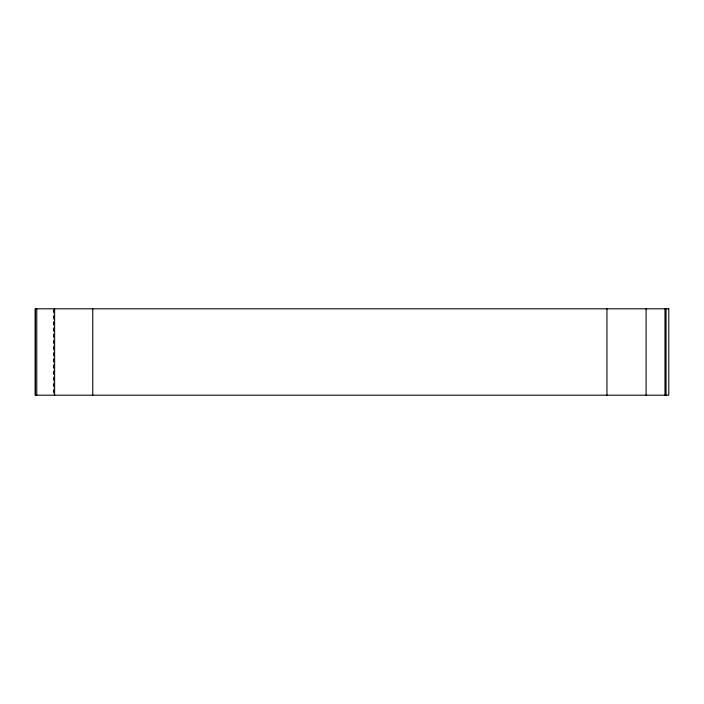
<?xml version="1.0" encoding="UTF-8"?>
<svg xmlns="http://www.w3.org/2000/svg" width="704" height="704" viewBox="0 0 704 704"><rect width="100%" height="100%" fill="white"/><g stroke="black" fill="none" stroke-linecap="round" stroke-linejoin="round"><path stroke-width="0.53" stroke-dasharray="3.52 2.64" d="M53.618 309.901L53.618 394.099M53.275 308.801L53.275 395.199"/><path stroke-width="1.06" d="M666.037 308.801L666.037 395.199M664.99 308.801L664.99 395.199M646.096 308.801L646.096 395.199M606.945 308.801L606.945 395.199M92.77 308.801L92.77 395.199M54.622 308.801L54.622 395.199M36.766 308.801L36.766 395.199M35.438 308.801L35.438 395.199M668.8 308.801L35.2 308.801L35.2 395.199L668.8 395.199L668.8 308.801"/></g></svg>
